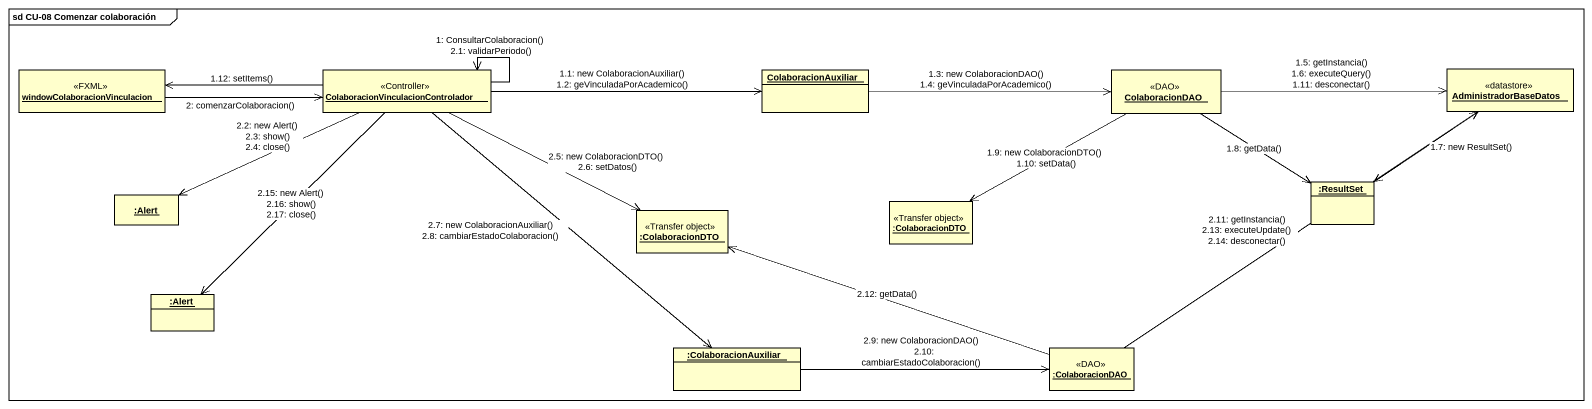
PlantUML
@startuml
mainframe sd CU-08 Comenzar colaboración
hide circle
hide empty members
object "windowColaboracionVinculacion" as windowColaboracionVinculacio <<FXML>>
object "ColaboracionVinculacionControlador" as ColaboracionVinculacionContr <<Controller>>
object ColaboracionAuxiliar
object ColaboracionDAO <<DAO>>
object AdministradorBaseDatos <<datastore>>
object ":ResultSet" as ResultSet
object ":Alert" as Alert
object ":ColaboracionDTO" as ColaboracionDTO <<Transfer object>>
object ":ColaboracionDTO" as ColaboracionDTO_2 <<Transfer object>>
object ":Alert" as Alert_2
object ":ColaboracionAuxiliar" as ColaboracionAuxiliar_2
object ":ColaboracionDAO" as ColaboracionDAO_2 <<DAO>>
ColaboracionVinculacionContr --> ColaboracionVinculacionContr : 1: ConsultarColaboracion()\n2.1: validarPeriodo()
ColaboracionVinculacionContr -right-> ColaboracionAuxiliar : 1.1: new ColaboracionAuxiliar()\n1.2: geVinculadaPorAcademico()
ColaboracionAuxiliar -right-> ColaboracionDAO : 1.3: new ColaboracionDAO()\n1.4: geVinculadaPorAcademico()
ColaboracionDAO -right-> AdministradorBaseDatos : 1.5: getInstancia()\n1.6: executeQuery()\n1.11: desconectar()
AdministradorBaseDatos --> ResultSet : 1.7: new ResultSet()
ColaboracionDAO --> ResultSet : 1.8: getData()
ColaboracionDAO -left-> ColaboracionDTO_2 : 1.9: new ColaboracionDTO()\n1.10: setData()
ColaboracionVinculacionContr -left-> windowColaboracionVinculacio : 1.12: setItems()
windowColaboracionVinculacio -right-> ColaboracionVinculacionContr : 2: comenzarColaboracion()
ColaboracionVinculacionContr -left-> Alert : 2.2: new Alert()\n2.3: show()\n2.4: close()
ColaboracionVinculacionContr -right-> ColaboracionDTO : 2.5: new ColaboracionDTO()\n2.6: setDatos()
ColaboracionVinculacionContr --> ColaboracionAuxiliar_2 : 2.7: new ColaboracionAuxiliar()\n2.8: cambiarEstadoColaboracion()
ColaboracionAuxiliar_2 -right-> ColaboracionDAO_2 : 2.9: new ColaboracionDAO()\n2.10: cambiarEstadoColaboracion()
ColaboracionDAO_2 -up-> AdministradorBaseDatos : 2.11: getInstancia()\n2.13: executeUpdate()\n2.14: desconectar()
ColaboracionDAO_2 -left-> ColaboracionDTO : 2.12: getData()
ColaboracionVinculacionContr --> Alert_2 : 2.15: new Alert()\n2.16: show()\n2.17: close()
@enduml
